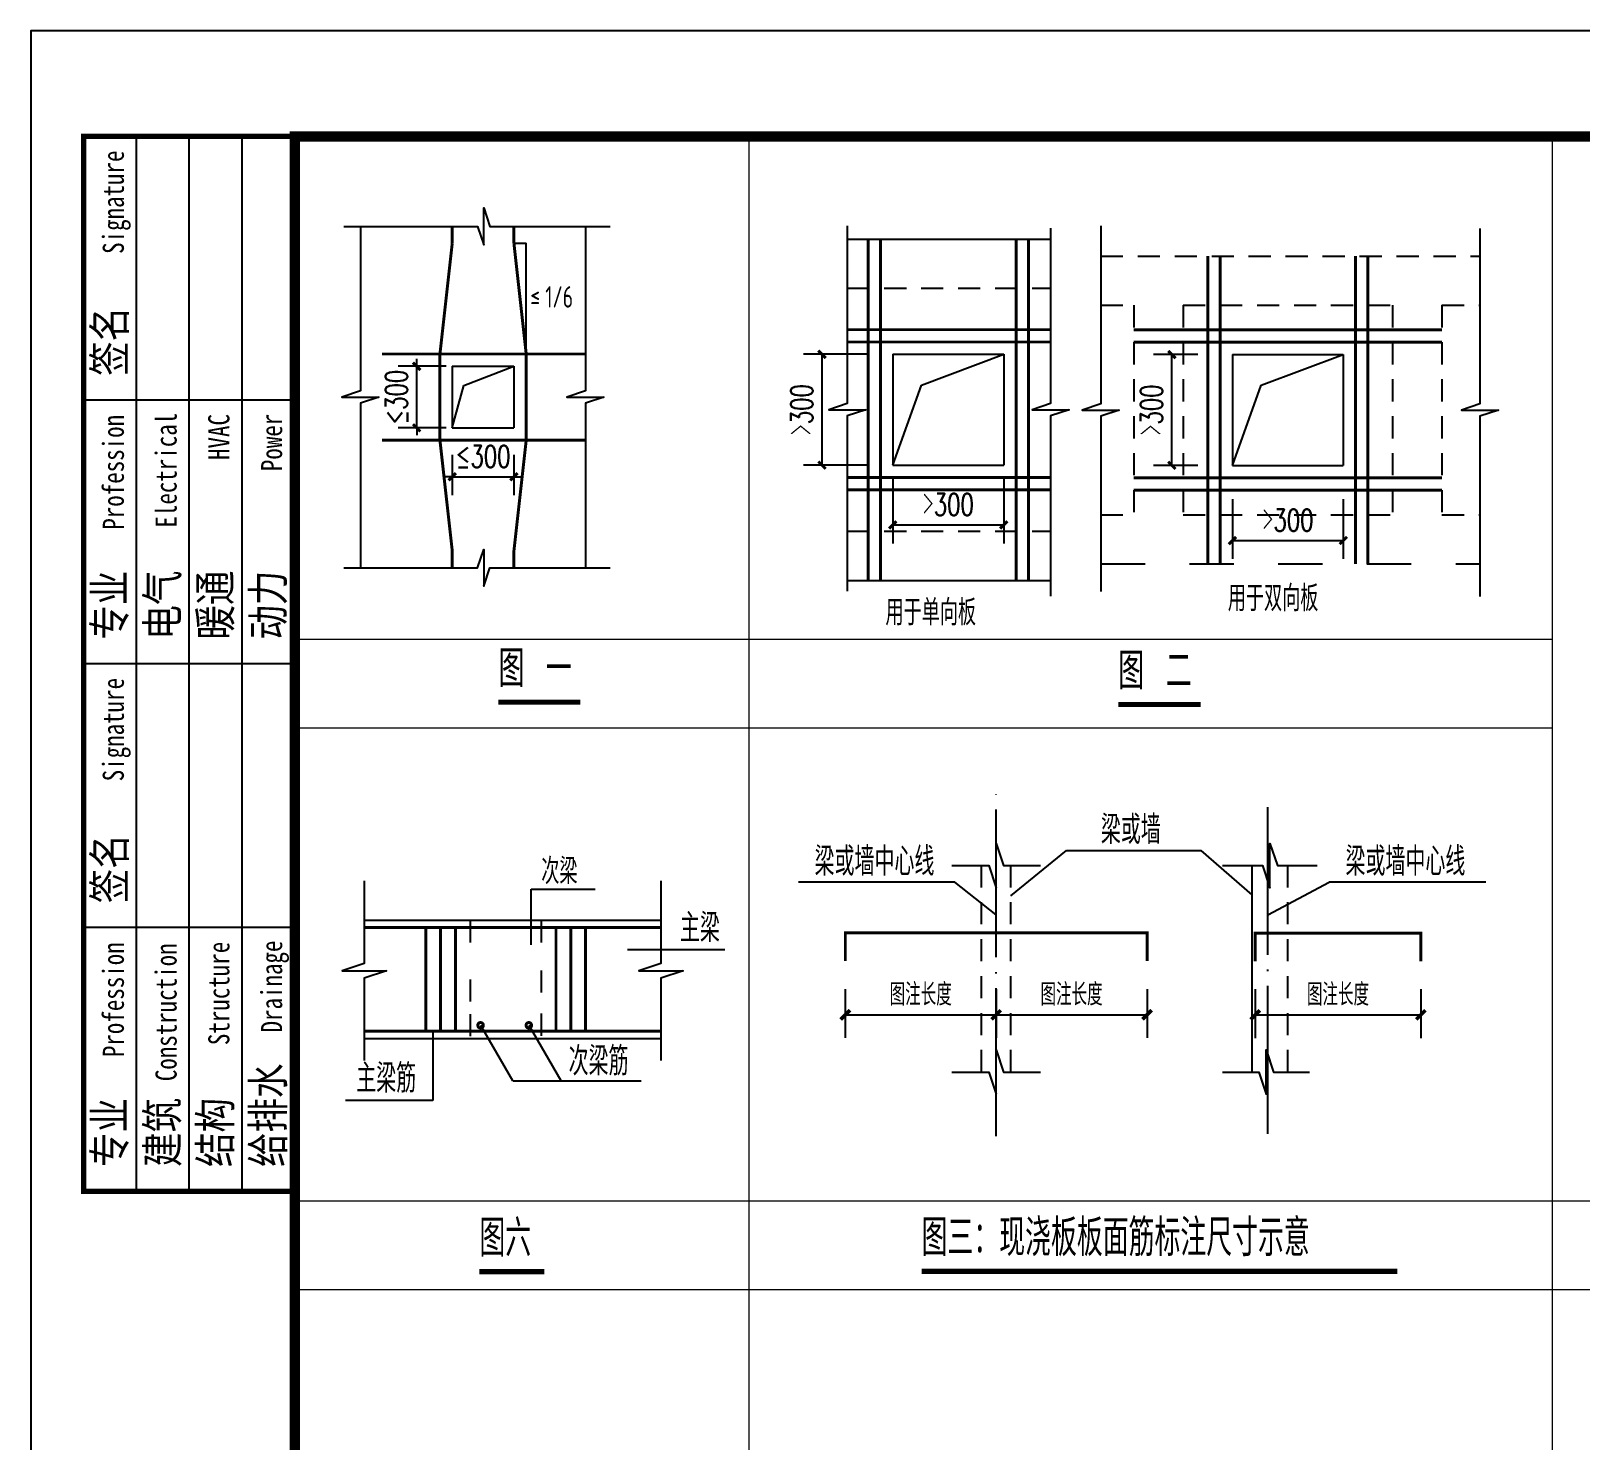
# Model space of a CAD drawing. Extents: x 1051052 to 1482120, y -981644 to -673261.
# Drawn here: x 1279997 to 1300945, y -779940 to -760876 of the extents above; entities that cross this region are included whole.
import ezdxf

# ---------------------------------------------------------------- set-up
doc = ezdxf.new("R2010")
doc.units = 0
doc.header["$LTSCALE"] = 1000
doc.header["$MEASUREMENT"] = 0
for name, pattern in [('2', [5.4, 3, -1, 0.4, -1]), ('3', [5, 3, -2]), ('4', [1.2, -0.6, 0.6]), ('DOTE', [2.42, 2, -0.2, 0.02, -0.2])]:
    doc.linetypes.add(name, pattern=pattern)
for name, color, linetype in [('DIM_LEAD', 3, 'Continuous'), ('DOTE', 1, 'DOTE'), ('PUB_DIM', 3, 'Continuous'), ('PUB_TEXT', 7, 'Continuous'), ('TK', 142, 'Continuous'), ('填充', 8, 'Continuous'), ('层0', 7, 'Continuous'), ('层2', 7, '2'), ('折断线', 7, 'Continuous'), ('梁虚线', 134, '3'), ('钢筋', 1, 'Continuous')]:
    doc.layers.add(name, color=color, linetype=linetype)
doc.layers.add('TEXT', color=7, linetype='Continuous', lineweight=25)
doc.layers.add('图框外框__细线', color=9, linetype='Continuous', lineweight=18)
doc.styles.add('_TCH_DIM_T3', font='SIMPLEX', dxfattribs={"width": 0.705882, "bigfont": 'GBCBIG'})
doc.styles.add('HYZT1', font='', dxfattribs={"width": 0.8})
doc.styles.add('TSSD_Num', font='Tssdeng.shx', dxfattribs={"width": 0.7, "bigfont": 'hztxt.shx'})
doc.styles.get('HYZT1').set_extended_font_data('SimSun')
doc.dimstyles.new('_TCH_ARCH&&100', dxfattribs={"dimtxt": 297.5, "dimasz": 100, "dimexe": 250, "dimexo": 300, "dimgap": 126.25, "dimtad": 1, "dimdec": 0, "dimzin": 0, "dimdsep": 46, "dimtxsty": '_TCH_DIM_T3', "dimblk": 'ARCHTICK', "dimcen": 0.09, "dimclrt": 7, "dimazin": 2, "dimtfac": 1, "dimtdec": 0, "dimtix": 1, "dimtmove": 2, "dimatfit": 3, "dimfxl": 0, "dimtolj": 1, "dimtzin": 0, "dimarcsym": 0})
doc.dimstyles.new('_TCH_ARCH&&125', dxfattribs={"dimtxt": 300, "dimasz": 125, "dimexe": 312.5, "dimexo": 375, "dimgap": 125, "dimtad": 1, "dimdec": 0, "dimzin": 0, "dimdsep": 46, "dimtxsty": 'TSSD_Num', "dimblk": 'ARCHTICK', "dimcen": 0.09, "dimclrt": 7, "dimazin": 2, "dimtfac": 1, "dimtdec": 0, "dimtix": 1, "dimtmove": 2, "dimatfit": 3, "dimfxl": 0, "dimtolj": 1, "dimtzin": 0, "dimarcsym": 0})

# ---------------------------------------------------------------- blocks, each defined once
blk = doc.blocks.new('_ArchTick')
at = {"color": 0, "linetype": 'ByBlock', "const_width": 0.4}
blk.add_lwpolyline([(-0.5, -0.5), (0.5, 0.5)], dxfattribs=at)
blk = doc.blocks.new('*D600')
at = {"layer": 'Defpoints', "color": 0, "transparency": 16777216}
for p in [(1296552, -773465), (1298792, -773465), (1298792, -774188)]:
    blk.add_point(p, dxfattribs=at)
at = {"layer": 'PUB_DIM', "color": 0, "lineweight": -2, "transparency": 16777216}
for p, q in [((1296552, -773840), (1296552, -774501)), ((1298792, -773840), (1298792, -774501)), ((1296552, -774188), (1298792, -774188))]:
    blk.add_line(p, q, dxfattribs=at)
at = {"layer": 'PUB_DIM', "color": 0, "lineweight": -2, "transparency": 16777216, "xscale": 125, "yscale": 125, "zscale": 125, "rotation": 180}
blk.add_blockref('_ArchTick', (1296552, -774188), dxfattribs=at)
at = {"layer": 'PUB_DIM', "color": 0, "lineweight": -2, "transparency": 16777216, "xscale": 125, "yscale": 125, "zscale": 125}
blk.add_blockref('_ArchTick', (1298792, -774188), dxfattribs=at)
at = {"layer": 'PUB_DIM', "color": 7, "transparency": 16777216, "insert": (1297672, -773913), "char_height": 300, "attachment_point": 5, "style": 'TSSD_Num'}
blk.add_mtext('\\A1;图注长度', dxfattribs=at)
blk = doc.blocks.new('*D601')
at = {"layer": 'Defpoints', "color": 0, "transparency": 16777216}
for p in [(1291009, -773463), (1293049, -773463), (1293049, -774187)]:
    blk.add_point(p, dxfattribs=at)
at = {"layer": 'PUB_DIM', "color": 0, "lineweight": -2, "transparency": 16777216}
for p, q in [((1291009, -773838), (1291009, -774499)), ((1293049, -773838), (1293049, -774499)), ((1291009, -774187), (1293049, -774187))]:
    blk.add_line(p, q, dxfattribs=at)
at = {"layer": 'PUB_DIM', "color": 0, "lineweight": -2, "transparency": 16777216, "xscale": 125, "yscale": 125, "zscale": 125, "rotation": 180}
blk.add_blockref('_ArchTick', (1291009, -774187), dxfattribs=at)
at = {"layer": 'PUB_DIM', "color": 0, "lineweight": -2, "transparency": 16777216, "xscale": 125, "yscale": 125, "zscale": 125}
blk.add_blockref('_ArchTick', (1293049, -774187), dxfattribs=at)
at = {"layer": 'PUB_DIM', "color": 7, "transparency": 16777216, "insert": (1292029, -773912), "char_height": 300, "attachment_point": 5, "style": 'TSSD_Num'}
blk.add_mtext('\\A1;图注长度', dxfattribs=at)
blk = doc.blocks.new('*D602')
at = {"layer": 'Defpoints', "color": 0, "transparency": 16777216}
for p in [(1293049, -773463), (1295090, -773463), (1295090, -774187)]:
    blk.add_point(p, dxfattribs=at)
at = {"layer": 'PUB_DIM', "color": 0, "lineweight": -2, "transparency": 16777216}
for p, q in [((1293049, -773838), (1293049, -774499)), ((1295090, -773838), (1295090, -774499)), ((1293049, -774187), (1295090, -774187))]:
    blk.add_line(p, q, dxfattribs=at)
at = {"layer": 'PUB_DIM', "color": 0, "lineweight": -2, "transparency": 16777216, "xscale": 125, "yscale": 125, "zscale": 125, "rotation": 180}
blk.add_blockref('_ArchTick', (1293049, -774187), dxfattribs=at)
at = {"layer": 'PUB_DIM', "color": 0, "lineweight": -2, "transparency": 16777216, "xscale": 125, "yscale": 125, "zscale": 125}
blk.add_blockref('_ArchTick', (1295090, -774187), dxfattribs=at)
at = {"layer": 'PUB_DIM', "color": 7, "transparency": 16777216, "insert": (1294069, -773912), "char_height": 300, "attachment_point": 5, "style": 'TSSD_Num'}
blk.add_mtext('\\A1;图注长度', dxfattribs=at)
blk = doc.blocks.new('*D646')
at = {"layer": 'Defpoints', "color": 0, "transparency": 16777216}
for p in [(1296244, -766909), (1297744, -766909), (1297744, -767770)]:
    blk.add_point(p, dxfattribs=at)
at = {"layer": 'PUB_DIM', "color": 0, "lineweight": -2, "transparency": 16777216}
for p, q in [((1296244, -767209), (1296244, -768020)), ((1297744, -767209), (1297744, -768020)), ((1296244, -767770), (1297744, -767770))]:
    blk.add_line(p, q, dxfattribs=at)
at = {"layer": 'PUB_DIM', "color": 0, "lineweight": -2, "transparency": 16777216, "xscale": 100, "yscale": 100, "zscale": 100, "rotation": 180}
blk.add_blockref('_ArchTick', (1296244, -767770), dxfattribs=at)
at = {"layer": 'PUB_DIM', "color": 0, "lineweight": -2, "transparency": 16777216, "xscale": 100, "yscale": 100, "zscale": 100}
blk.add_blockref('_ArchTick', (1297744, -767770), dxfattribs=at)
at = {"layer": 'PUB_DIM', "color": 7, "transparency": 16777216, "insert": (1296994, -767495), "char_height": 297.5, "attachment_point": 5, "style": '_TCH_DIM_T3'}
blk.add_mtext('\\A1;＞300', dxfattribs=at)
blk = doc.blocks.new('*D647')
at = {"layer": 'Defpoints', "color": 0, "transparency": 16777216}
for p in [(1295425, -765254), (1296077, -765254), (1296077, -766754)]:
    blk.add_point(p, dxfattribs=at)
at = {"layer": 'PUB_DIM', "color": 0, "lineweight": -2, "transparency": 16777216}
for p, q in [((1295777, -765254), (1295175, -765254)), ((1295425, -766754), (1295425, -765254)), ((1295777, -766754), (1295175, -766754))]:
    blk.add_line(p, q, dxfattribs=at)
at = {"layer": 'PUB_DIM', "color": 0, "lineweight": -2, "transparency": 16777216, "xscale": 100, "yscale": 100, "zscale": 100}
for p, rotation in [((1295425, -765254), 90), ((1295425, -766754), 270)]:
    blk.add_blockref('_ArchTick', p, dxfattribs=dict(at, rotation=rotation))
at = {"layer": 'PUB_DIM', "color": 7, "transparency": 16777216, "insert": (1295150, -766004), "char_height": 297.5, "attachment_point": 5, "rotation": 90, "style": '_TCH_DIM_T3'}
blk.add_mtext('\\A1;＞300', dxfattribs=at)
blk = doc.blocks.new('*D648')
at = {"layer": 'Defpoints', "color": 0, "transparency": 16777216}
for p in [(1291651, -766611), (1293151, -766611), (1293151, -767559)]:
    blk.add_point(p, dxfattribs=at)
at = {"layer": 'PUB_DIM', "color": 0, "lineweight": -2, "transparency": 16777216}
for p, q in [((1291651, -766911), (1291651, -767809)), ((1293151, -766911), (1293151, -767809)), ((1291651, -767559), (1293151, -767559))]:
    blk.add_line(p, q, dxfattribs=at)
at = {"layer": 'PUB_DIM', "color": 0, "lineweight": -2, "transparency": 16777216, "xscale": 100, "yscale": 100, "zscale": 100, "rotation": 180}
blk.add_blockref('_ArchTick', (1291651, -767559), dxfattribs=at)
at = {"layer": 'PUB_DIM', "color": 0, "lineweight": -2, "transparency": 16777216, "xscale": 100, "yscale": 100, "zscale": 100}
blk.add_blockref('_ArchTick', (1293151, -767559), dxfattribs=at)
at = {"layer": 'PUB_DIM', "color": 7, "transparency": 16777216, "insert": (1292401, -767284), "char_height": 297.5, "attachment_point": 5, "style": '_TCH_DIM_T3'}
blk.add_mtext('\\A1;＞300', dxfattribs=at)
blk = doc.blocks.new('*D649')
at = {"layer": 'Defpoints', "color": 0, "transparency": 16777216}
for p in [(1290694, -765251), (1291615, -765251), (1291615, -766751)]:
    blk.add_point(p, dxfattribs=at)
at = {"layer": 'PUB_DIM', "color": 0, "lineweight": -2, "transparency": 16777216}
for p, q in [((1291315, -765251), (1290444, -765251)), ((1290694, -766751), (1290694, -765251)), ((1291315, -766751), (1290444, -766751))]:
    blk.add_line(p, q, dxfattribs=at)
at = {"layer": 'PUB_DIM', "color": 0, "lineweight": -2, "transparency": 16777216, "xscale": 100, "yscale": 100, "zscale": 100}
for p, rotation in [((1290694, -765251), 90), ((1290694, -766751), 270)]:
    blk.add_blockref('_ArchTick', p, dxfattribs=dict(at, rotation=rotation))
at = {"layer": 'PUB_DIM', "color": 7, "transparency": 16777216, "insert": (1290419, -766001), "char_height": 297.5, "attachment_point": 5, "rotation": 90, "style": '_TCH_DIM_T3'}
blk.add_mtext('\\A1;＞300', dxfattribs=at)
blk = doc.blocks.new('*D650')
at = {"layer": 'Defpoints', "color": 0, "transparency": 16777216}
for p in [(1285213, -765413), (1285910, -765413), (1285910, -766246)]:
    blk.add_point(p, dxfattribs=at)
at = {"layer": '折断线', "color": 0, "lineweight": -2, "transparency": 16777216}
for p, q in [((1285610, -765413), (1284963, -765413)), ((1285213, -765413), (1285213, -765313)), ((1285213, -766246), (1285213, -765413)), ((1285610, -766246), (1284963, -766246)), ((1285213, -766246), (1285213, -766346))]:
    blk.add_line(p, q, dxfattribs=at)
at = {"layer": '折断线', "color": 0, "lineweight": -2, "transparency": 16777216, "xscale": 100, "yscale": 100, "zscale": 100}
for p, rotation in [((1285213, -765413), 270), ((1285213, -766246), 90)]:
    blk.add_blockref('_ArchTick', p, dxfattribs=dict(at, rotation=rotation))
at = {"layer": '折断线', "color": 7, "transparency": 16777216, "insert": (1284938, -765830), "char_height": 297.5, "attachment_point": 5, "rotation": 90, "style": '_TCH_DIM_T3'}
blk.add_mtext('\\A1;≤300', dxfattribs=at)
blk = doc.blocks.new('*D651')
at = {"layer": 'Defpoints', "color": 0, "transparency": 16777216}
for p in [(1285694, -766309), (1286527, -766309), (1286527, -766907)]:
    blk.add_point(p, dxfattribs=at)
at = {"layer": 'PUB_DIM', "color": 0, "lineweight": -2, "transparency": 16777216}
for p, q in [((1285694, -766609), (1285694, -767157)), ((1286527, -766609), (1286527, -767157)), ((1285694, -766907), (1285594, -766907)), ((1285694, -766907), (1286527, -766907)), ((1286527, -766907), (1286627, -766907))]:
    blk.add_line(p, q, dxfattribs=at)
at = {"layer": 'PUB_DIM', "color": 0, "lineweight": -2, "transparency": 16777216, "xscale": 100, "yscale": 100, "zscale": 100}
blk.add_blockref('_ArchTick', (1285694, -766907), dxfattribs=at)
at = {"layer": 'PUB_DIM', "color": 0, "lineweight": -2, "transparency": 16777216, "xscale": 100, "yscale": 100, "zscale": 100, "rotation": 180}
blk.add_blockref('_ArchTick', (1286527, -766907), dxfattribs=at)
at = {"layer": 'PUB_DIM', "color": 7, "transparency": 16777216, "insert": (1286111, -766632), "char_height": 297.5, "attachment_point": 5, "style": '_TCH_DIM_T3'}
blk.add_mtext('\\A1;≤300', dxfattribs=at)
blk = doc.blocks.new('A$C71AA4010')
at = {"layer": 'TK'}
for p, q in [((500, -11000), (500, -1000)), ((2500, -1000), (500, -1000)), ((1000, -11000), (1000, -1000)), ((1500, -11000), (1500, -1000)), ((2000, -11000), (2000, -1000)), ((2500, -3500), (500, -3500)), ((2500, -3500), (500, -3500)), ((2500, -6000), (500, -6000)), ((2500, -8500), (500, -8500)), ((2500, -11000), (500, -11000))]:
    blk.add_line(p, q, dxfattribs=at)
at = {"layer": 'TK', "const_width": 50}
blk.add_lwpolyline([(500, -1000), (2500, -1000), (2500, -11000), (500, -11000)], close=True, dxfattribs=at)
blk.add_lwpolyline([(2500, -4000), (2500, -11000)], dxfattribs=at)
at = {"layer": 'TK', "style": 'HYZT1', "width": 0.8}
for s, height, p in [('Signature', 200, (880, -2113)), ('签名', 300, (895, -3270)), ('Profession', 200, (880, -4728)), ('Electrical', 200, (1380, -4708)), ('HVAC', 200, (1880, -4067)), ('Power', 200, (2380, -4173)), ('专业', 300, (895, -5770)), ('电气', 300, (1395, -5770)), ('暖通', 300, (1895, -5770)), ('动力', 300, (2395, -5770)), ('Signature', 200, (880, -7113)), ('签名', 300, (895, -8270)), ('Profession', 200, (880, -9728)), ('Structure', 200, (1880, -9614)), ('Drainage', 200, (2380, -9494)), ('Construction', 200, (1380, -9956)), ('给排水', 300, (2395, -10770)), ('建筑', 300, (1395, -10770)), ('专业', 300, (895, -10770)), ('结构', 300, (1895, -10770))]:
    blk.add_text(s, height=height, rotation=90, dxfattribs=at).set_placement(p)
blk = doc.blocks.new('A2K')
at = {"layer": 'TK'}
blk.add_lwpolyline([(0, 0), (59400, 0), (59400, 42000), (0, 42000)], close=True, dxfattribs=at)
at = {"layer": 'TK', "const_width": 100}
blk.add_lwpolyline([(2500, 1000), (58400, 1000), (58400, 41000), (2500, 41000)], close=True, dxfattribs=at)
blk.add_blockref('A$C71AA4010', (0, 42000))

msp = doc.modelspace()

# ---------------------------------------------------------------- linework, layer by layer
at = {"layer": 'DIM_LEAD', "ltscale": 1000}
for p, q in [((1293249.444, -772576.908), (1294001.29, -771965.001)), ((1294001.29, -771965.001), (1295821.372, -771965.001)), ((1296511.663, -772565.167), (1295821.372, -771965.001)), ((1286760.077, -772486.829), (1287625.859, -772486.829)), ((1286760.077, -773239.563), (1286760.077, -772486.829)), ((1292492.14, -772394.532), (1290373.858, -772394.532)), ((1293049.444, -772836.626), (1292492.14, -772394.532)), ((1296720.831, -772836.626), (1297554.052, -772394.532)), ((1299672.334, -772394.532), (1297554.052, -772394.532)), ((1288065.577, -773301.829), (1289379.666, -773301.829)), ((1285430.702, -774407.485), (1285430.702, -775347.47)), ((1286076.734, -774329.391), (1286508.327, -775076.97)), ((1286729.077, -774329.391), (1287160.734, -775076.97)), ((1286510.968, -775081.501), (1288248.496, -775081.501)), ((1285430.702, -775347.47), (1284250.929, -775347.47))]:
    msp.add_line(p, q, dxfattribs=at)
for points in [[(1292449.444, -772168.548), (1292949.444, -772168.548), (1293049.444, -772468.548), (1293049.444, -771868.548), (1293149.444, -772168.548), (1293649.444, -772168.548)], [(1296111.663, -772168.548), (1296651.687, -772168.548), (1296751.687, -772468.548), (1296751.687, -771868.548), (1296851.687, -772168.548), (1297391.655, -772168.548)], [(1288515.14, -772374.22), (1288515.14, -773490.845), (1288215.14, -773590.845), (1288815.093, -773590.845), (1288515.14, -773690.845), (1288515.14, -774807.485)], [(1292449.444, -774962.938), (1292949.444, -774962.938), (1293049.444, -775262.938), (1293049.444, -774662.938), (1293149.444, -774962.938), (1293649.444, -774962.938)], [(1296111.663, -774962.938), (1296599.687, -774962.938), (1296699.687, -775262.938), (1296699.687, -774662.938), (1296799.687, -774962.938), (1297287.663, -774962.938)]]:
    msp.add_lwpolyline(points, dxfattribs=at)
at = {"layer": 'DOTE', "linetype": 'DOTE'}
for p, q in [((1293049.444, -775828.468), (1293049.444, -771202.37)), ((1296720.831, -775796.342), (1296720.831, -771226.464))]:
    msp.add_line(p, q, dxfattribs=at)
at = {"layer": 'TEXT', "const_width": 70}
for points in [[(1286318.525, -769956.202), (1287425.776, -769956.202)], [(1294701.04, -769987.983), (1295813.31, -769987.983)], [(1286060.61, -777661.725), (1286938.618, -777661.725)], [(1292040.482, -777656.974), (1298473.868, -777656.974)]]:
    msp.add_lwpolyline(points, dxfattribs=at)
at = {"layer": '图框外框__细线'}
for p, q in [((1283564.523, -762304.095), (1353353.309, -762304.095)), ((1283564.523, -805929.192), (1283564.523, -762304.095)), ((1289710.452, -798861.907), (1289710.452, -762304.095)), ((1300573.273, -798861.907), (1300573.273, -762304.095)), ((1283564.523, -769104.095), (1300573.273, -769104.095)), ((1283564.523, -770304.095), (1300573.273, -770304.095)), ((1283564.523, -776704.095), (1353353.309, -776704.095)), ((1283564.523, -777904.095), (1353353.309, -777904.095))]:
    msp.add_line(p, q, dxfattribs=at)
at = {"layer": '层0'}
for p, q in [((1286527.249, -763746.251), (1286693.898, -763746.251)), ((1286693.898, -765246.251), (1286693.898, -763746.251)), ((1291651.179, -765250.579), (1291651.179, -766750.579)), ((1291651.179, -765250.579), (1293151.179, -765250.579)), ((1292040.46, -765666.454), (1293151.179, -765250.579)), ((1293151.179, -765250.579), (1293151.179, -766750.579)), ((1296243.632, -765254.266), (1296243.632, -766754.266)), ((1296243.632, -765254.266), (1297743.632, -765254.266)), ((1296632.944, -765670.157), (1297743.632, -765254.266)), ((1297743.632, -765254.266), (1297743.632, -766754.266)), ((1291651.179, -766750.579), (1292040.46, -765666.454)), ((1296243.632, -766754.266), (1296632.944, -765670.157)), ((1291651.179, -766750.579), (1293151.179, -766750.579)), ((1296243.632, -766754.266), (1297743.632, -766754.266)), ((1296511.663, -774962.938), (1296511.663, -772168.548)), ((1284503.14, -772907.485), (1288515.14, -772907.485)), ((1284503.14, -774507.485), (1288515.14, -774507.485))]:
    msp.add_line(p, q, dxfattribs=at)
at = {"layer": '层2'}
for p, q in [((1291034.523, -763690.563), (1293784.523, -763690.563)), ((1291034.523, -768310.579), (1293784.523, -768310.579))]:
    msp.add_line(p, q, dxfattribs=at)
at = {"layer": '层2', "color": 7, "linetype": '4'}
msp.add_line((1294463.632, -768087.595), (1299590.351, -768087.595), dxfattribs=at)
at = {"layer": '折断线'}
for p, q in [((1285693.898, -765412.923), (1285693.898, -766246.251)), ((1285693.898, -765412.923), (1286527.249, -765412.923)), ((1285851.523, -765671.563), (1286527.249, -765412.923)), ((1286527.249, -765412.923), (1286527.249, -766246.251)), ((1285693.898, -766246.251), (1285851.523, -765671.563)), ((1285693.898, -766246.251), (1286527.249, -766246.251))]:
    msp.add_line(p, q, dxfattribs=at)
for points in [[(1284226.821, -763519.579), (1286035.562, -763519.579), (1286118.898, -763769.579), (1286118.898, -763269.579), (1286202.249, -763519.579), (1287827.249, -763519.579)], [(1284451.828, -763519.579), (1284451.828, -765746.251), (1284201.828, -765829.595), (1284701.828, -765829.595), (1284451.828, -765912.923), (1284451.828, -768139.595)], [(1287493.898, -763519.579), (1287493.898, -765746.251), (1287243.898, -765829.595), (1287743.898, -765829.595), (1287493.898, -765912.923), (1287493.898, -768139.595)], [(1291034.523, -763510.579), (1291034.523, -765917.235), (1290784.523, -766000.579), (1291284.523, -766000.579), (1291034.523, -766083.907), (1291034.523, -768457.251)], [(1293784.523, -763543.907), (1293784.523, -765917.235), (1293534.523, -766000.579), (1294034.523, -766000.579), (1293784.523, -766083.907), (1293784.523, -768523.907)], [(1294463.632, -763514.266), (1294463.632, -765920.938), (1294213.632, -766004.266), (1294713.632, -766004.266), (1294463.632, -766087.595), (1294463.632, -768460.938)], [(1299590.351, -763547.595), (1299590.351, -765920.938), (1299340.351, -766004.266), (1299840.351, -766004.266), (1299590.351, -766087.595), (1299590.351, -768527.595)], [(1284226.821, -768139.595), (1286035.562, -768139.595), (1286118.898, -767889.595), (1286118.898, -768389.595), (1286202.249, -768139.595), (1287827.249, -768139.595)], [(1284503.14, -772374.22), (1284503.14, -773490.845), (1284203.14, -773590.845), (1284803.14, -773590.845), (1284503.14, -773690.845), (1284503.14, -774807.485)]]:
    msp.add_lwpolyline(points, dxfattribs=at)
at = {"layer": '梁虚线', "linetype": '3', "ltscale": 0.1}
for p, q in [((1294463.632, -763920.938), (1299590.351, -763920.938)), ((1291034.523, -764357.251), (1293784.523, -764357.251)), ((1294463.632, -764587.595), (1294910.351, -764587.595)), ((1294910.351, -764587.595), (1294910.351, -767420.938)), ((1294910.351, -764587.595), (1294910.351, -767420.938)), ((1295577.007, -764587.595), (1295577.007, -767420.938)), ((1295577.007, -764587.595), (1295577.007, -767420.938)), ((1295577.007, -764587.595), (1298410.351, -764587.595)), ((1298410.351, -764587.595), (1298410.351, -767420.938)), ((1299077.007, -764587.595), (1299077.007, -767420.938)), ((1299077.007, -764587.595), (1299590.351, -764587.595)), ((1294463.632, -767420.938), (1294910.351, -767420.938)), ((1295577.007, -767420.938), (1298410.351, -767420.938)), ((1299077.007, -767420.938), (1299590.351, -767420.938)), ((1291034.523, -767643.907), (1293784.523, -767643.907)), ((1292849.444, -774962.938), (1292849.444, -772168.548)), ((1293249.444, -774962.938), (1293249.444, -772168.548)), ((1296991.655, -774962.938), (1296991.655, -772168.548)), ((1285936.515, -772907.485), (1285936.515, -773295.266)), ((1286896.468, -772907.485), (1286896.468, -773311.11)), ((1286896.468, -773586.454), (1286896.468, -773982.688)), ((1285936.515, -773707.485), (1285936.515, -774006.391)), ((1285936.515, -774177.454), (1285936.515, -774507.485)), ((1286896.468, -774170.735), (1286896.468, -774507.485))]:
    msp.add_line(p, q, dxfattribs=at)
at = {"layer": '钢筋', "const_width": 40}
for points in [[(1285693.898, -763519.579), (1285693.898, -763746.251)], [(1286527.249, -763519.579), (1286527.249, -763746.251)], [(1285693.898, -763746.251), (1285527.249, -765246.251)], [(1286527.249, -763746.251), (1286693.898, -765246.251)], [(1291317.866, -763690.563), (1291317.866, -768310.579)], [(1291484.523, -763690.563), (1291484.523, -768310.579)], [(1293317.866, -763690.563), (1293317.866, -768310.579)], [(1293484.523, -763690.563), (1293484.523, -768310.579)], [(1295910.351, -763920.938), (1295910.351, -768087.595)], [(1296077.007, -763920.938), (1296077.007, -768087.595)], [(1297910.351, -763920.938), (1297910.351, -768087.595)], [(1298077.007, -763920.938), (1298077.007, -768087.595)], [(1291034.523, -764917.235), (1293784.523, -764917.235)], [(1294910.351, -764920.938), (1299077.007, -764920.938)], [(1284743.898, -765246.251), (1287493.898, -765246.251)], [(1285527.249, -765246.251), (1285527.249, -766412.923)], [(1286693.898, -765246.251), (1286693.898, -766412.923)], [(1291034.523, -765083.907), (1293784.523, -765083.907)], [(1294910.351, -765087.595), (1299077.007, -765087.595)], [(1284743.898, -766412.923), (1287493.898, -766412.923)], [(1285693.898, -767912.923), (1285527.249, -766412.923)], [(1286527.249, -767912.923), (1286693.898, -766412.923)], [(1291034.523, -766917.235), (1293784.523, -766917.235)], [(1294910.351, -766920.938), (1299077.007, -766920.938)], [(1291034.523, -767083.907), (1293784.523, -767083.907)], [(1294910.351, -767087.595), (1299077.007, -767087.595)], [(1285693.898, -768139.595), (1285693.898, -767912.923)], [(1286527.249, -768139.595), (1286527.249, -767912.923)], [(1284503.14, -773007.485), (1288515.14, -773007.485)], [(1285336.515, -773007.485), (1285336.515, -774407.485)], [(1285536.515, -773007.485), (1285536.515, -774407.485)], [(1285736.452, -773007.485), (1285736.452, -774407.485)], [(1287096.468, -773007.485), (1287096.468, -774407.485)], [(1287296.468, -773007.485), (1287296.468, -774407.485)], [(1287496.468, -773007.485), (1287496.468, -774407.485)], [(1291009.413, -773460.345), (1291009.413, -773077.016), (1295089.53, -773077.016), (1295089.53, -773460.345)], [(1296551.687, -773464.626), (1296551.687, -773081.298), (1298791.655, -773081.298), (1298791.655, -773464.626)], [(1284503.14, -774407.485), (1288515.14, -774407.485)]]:
    msp.add_lwpolyline(points, dxfattribs=at)
for points in [[(1286114.234, -774329.391, 1), (1286039.234, -774329.391, 1), (1286114.234, -774329.391, 1)], [(1286766.577, -774329.391, 1), (1286691.577, -774329.391, 1), (1286766.577, -774329.391, 1)]]:
    msp.add_lwpolyline(points, format="xyb", dxfattribs=at)

# ---------------------------------------------------------------- block references
at = {"layer": '填充', "xscale": 1.427198797693996, "yscale": 1.427198797693996, "zscale": 1.427198797693996}
msp.add_blockref('A2K', (1279996.526, -820818.235), dxfattribs=at)

# ---------------------------------------------------------------- texts
at = {"layer": 'PUB_TEXT', "style": 'TSSD_Num', "width": 0.7}
for s, height, p in [('≤', 290, (1286748.71, -764618.501)), ('1/6', 290, (1286951.71, -764618.501)), ('用于双向板', 350, (1296181.601, -768726.688)), ('用于单向板', 350, (1291551.991, -768918.516)), ('图', 500, (1286318.525, -769753.74)), ('图', 500, (1294701.04, -769785.521)), ('二', 500, (1295343.589, -769785.521)), ('一', 500, (1286961.075, -769753.74)), ('梁或墙', 385.8156, (1294465.292, -771875.063)), ('梁或墙中心线', 385.8156, (1290593.49, -772304.595)), ('梁或墙中心线', 385.8156, (1297773.684, -772304.595)), ('次梁', 350, (1286897.729, -772419.271)), ('主梁', 385.8156, (1288773.032, -773204.279)), ('次梁筋', 385.8156, (1287267.238, -775006.699)), ('主梁筋', 385.8156, (1284395.366, -775239.133)), ('图六', 500, (1286060.61, -777459.263)), ('图三：现浇板板面筋标注尺寸示意', 500, (1292040.482, -777452.013))]:
    msp.add_text(s, height=height, dxfattribs=at).set_placement(p)

# ---------------------------------------------------------------- dimensions: what is measured, and where the dimension line sits
at = {"layer": 'PUB_DIM', "color": 3}
for p1, p2, distance, text, dimstyle, picture, middle in [((1291614.76, -766750.579), (1291614.76, -765250.579), 921.019, '＞300', '_TCH_ARCH&&100', '*D649', (1290418.741, -766000.579)), ((1296077.007, -766754.266), (1296077.007, -765254.266), 652.25, '＞300', '_TCH_ARCH&&100', '*D647', (1295149.757, -766004.266)), ((1285693.898, -766309.04), (1286527.249, -766309.04), -597.625, '≤300', '_TCH_ARCH&&100', '*D651', (1286110.573, -766631.665)), ((1291651.179, -766611.312), (1293151.179, -766611.312), -947.979, '＞300', '_TCH_ARCH&&100', '*D648', (1292401.179, -767284.291)), ((1296243.632, -766908.826), (1297743.632, -766908.826), -861.574, '＞300', '_TCH_ARCH&&100', '*D646', (1296993.632, -767495.4)), ((1291009.413, -773462.766), (1293049.444, -773462.766), -723.814, '图注长度', '_TCH_ARCH&&125', '*D601', (1292029.429, -773911.58)), ((1293049.444, -773462.766), (1295089.53, -773462.766), -723.814, '图注长度', '_TCH_ARCH&&125', '*D602', (1294069.487, -773911.58)), ((1296551.687, -773464.626), (1298791.655, -773464.626), -723.814, '图注长度', '_TCH_ARCH&&125', '*D600', (1297671.671, -773913.44))]:
    dim = msp.add_aligned_dim(p1=p1, p2=p2, distance=distance, text=text, dimstyle=dimstyle, dxfattribs=at)
    dim.commit()
    dim.dimension.update_dxf_attribs({"geometry": picture, "text_midpoint": middle})
at = {"layer": '折断线'}
dim = msp.add_aligned_dim(p1=(1285909.638, -766246.251), p2=(1285909.638, -765412.923), distance=696.459, text='≤300', dimstyle='_TCH_ARCH&&100', dxfattribs=at)
dim.commit()
dim.dimension.update_dxf_attribs({"geometry": '*D650', "text_midpoint": (1284938.179, -765829.587)})

doc.saveas('drawing.dxf')
